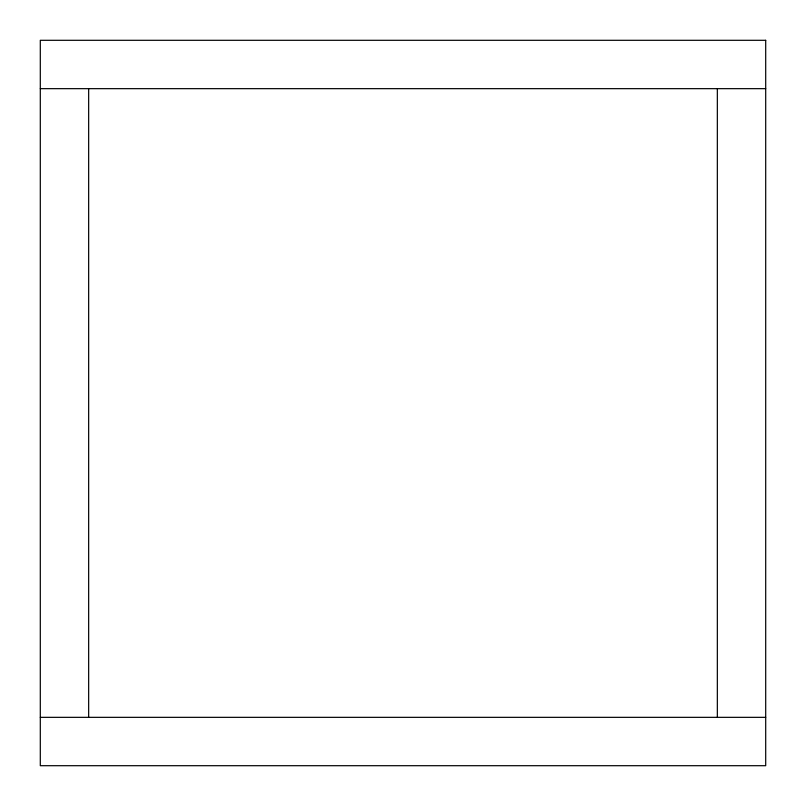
<?xml version="1.0" encoding="UTF-8"?>
<svg xmlns="http://www.w3.org/2000/svg" width="806" height="806" viewBox="0 0 806 806"><rect width="100%" height="100%" fill="white"/><g stroke="black" fill="none" stroke-linecap="round" stroke-linejoin="round"><path stroke-width="1.21" d="M40.3 88.66L765.7 88.66M40.3 717.34L765.7 717.34M717.34 88.66L717.34 717.34M88.66 88.66L88.66 717.34M765.7 40.3L40.3 40.3L40.3 765.7L765.7 765.7L765.7 40.3"/></g></svg>
